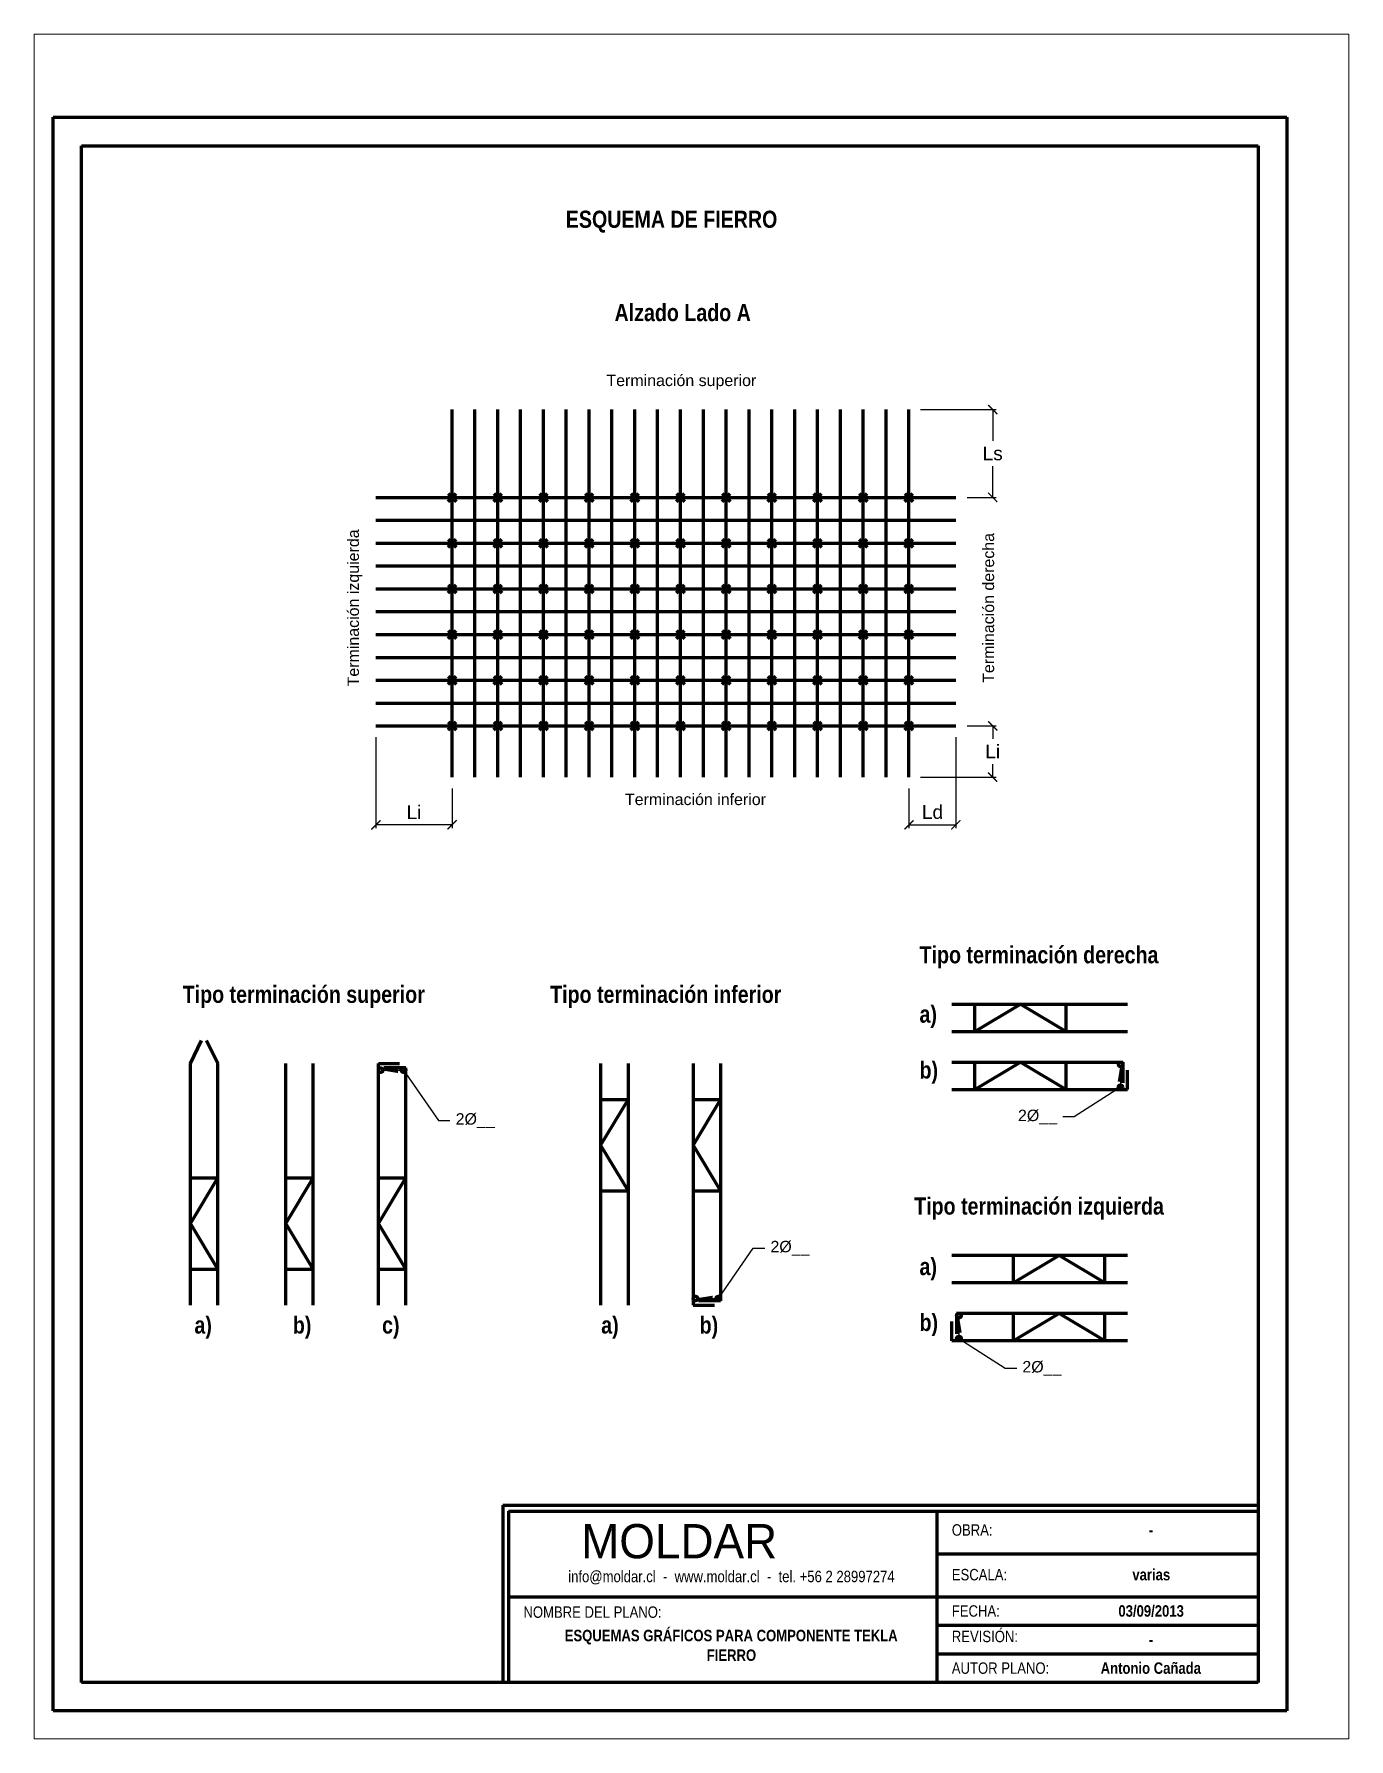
# Paper-space layout '01' of a CAD drawing. Header units: millimetres. Extents: x -7 to 223, y -8 to 290.
# The model-space entities are those that its viewports show. They can reach past a viewport. Long polylines and large blocks are cut down to what shows.
import ezdxf
from ezdxf import colors
from ezdxf.entities.mleader import LeaderData, LeaderLine
from ezdxf.math import Vec2, Vec3

# ---------------------------------------------------------------- set-up
doc = ezdxf.new("R2010")
doc.units = ezdxf.units.MM
doc.header["$MEASUREMENT"] = 0
doc.header["$PDMODE"] = 3
doc.header["$PDSIZE"] = 35
doc.styles.get("Standard").update_dxf_attribs({"font": 'arial.ttf'})
doc.dimstyles.new('Copy of Standard', dxfattribs={"dimtxt": 120, "dimasz": 80, "dimexe": 30, "dimexo": 100, "dimgap": 50, "dimtad": 1, "dimtih": 1, "dimtoh": 1, "dimdec": 0, "dimzin": 0, "dimdsep": 46, "dimtxsty": 'Standard', "dimblk": 'ARCHTICK', "dimcen": 0.09, "dimadec": 0, "dimazin": 0, "dimtfac": 1, "dimtdec": 0, "dimtofl": 0, "dimtmove": 0, "dimatfit": 3, "dimfxl": 1, "dimtolj": 1, "dimtzin": 0, "dimarcsym": 0})

# ---------------------------------------------------------------- blocks, each defined once
blk = doc.blocks.new('Cajetín')
at = {"lineweight": 100}
for p, q in [((-6612, 1550), (-6612, 0)), ((-6612, 1550), (0, 1550)), ((-6562, 1500), (-6562, 0)), ((-6562, 1500), (0, 1500)), ((-2812, 1500), (-2812, 0)), ((-2812, 1125), (0, 1125)), ((-6562, 750), (0, 750)), ((-2812, 500), (0, 500)), ((-2812, 250), (0, 250))]:
    blk.add_line(p, q, dxfattribs=at)
at = {"lineweight": 100, "attachment_point": 1}
for s, width, insert, char_height in [('\\pi634.81;{\\fBlairMdITC TT|b0|i0|c0|p2;MOLDAR}', 3750, (-6562, 1386), 300), ('{\\fArial Narrow|b0|i0|c0|p34;OBRA:}', 686.38, (-2682, 1384), 100), ('\\pi926.62;{\\fArial Narrow|b1|i0|c0|p34;-}', 1884.14, (-1884, 1384), 100), ('\\pi392.05;{\\fArial Narrow|b0|i0|c0|p34;info@moldar.cl  -  www.moldar.cl  -  tel. +56 2 28997274}', 3628.57, (-6432, 977), 100), ('{\\fArial Narrow|b0|i0|c0|p34;ESCALA:}', 686.38, (-2682, 993), 100), ('\\pi392.28;{\\fArial Narrow|b1|i0|c0|p34;varias}', 1109.73, (-1494, 993), 100), ('{\\fArial Narrow|b0|i0|c0|p34;NOMBRE DEL PLANO:}', 3628.57, (-6432, 665), 100), ('{\\fArial Narrow|b0|i0|c0|p34;FECHA:}', 907.81, (-2682, 675), 100), ('\\pi660.21;{\\fArial Narrow|b1|i0|c0|p34;03/09/2013}', 1884.14, (-1884, 675), 100), ('\\pi361.35;{\\fArial Narrow|b1|i0|c0|p34;ESQUEMAS GRÁFICOS PARA COMPONENTE TEKLA}', 3628.57, (-6432, 460), 100), ('{\\fArial Narrow|b0|i0|c0|p34;REVISIÓN:}', 907.81, (-2682, 452), 100), ('\\pi926.62;{\\fArial Narrow|b1|i0|c0|p34;-}', 1884.14, (-1884, 425), 100), ('{\\fArial Narrow|b0|i0|c0|p34;AUTOR PLANO:}', 907.81, (-2682, 175), 100), ('\\pi504.89;{\\fArial Narrow|b1|i0|c0|p34;Antonio Cañada}', 1884.14, (-1884, 175), 100)]:
    blk.add_mtext_dynamic_manual_height_columns(s, width=width, gutter_width=1, heights=[0], dxfattribs=dict(at, insert=insert, char_height=char_height))
blk = doc.blocks.new('_ArchTick')
at = {"color": 0, "linetype": 'ByBlock', "lineweight": 100, "const_width": 0.15}
blk.add_lwpolyline([(-0.5, -0.5), (0.5, 0.5)], dxfattribs=at)
blk = doc.blocks.new('*D10')
at = {"color": 0, "lineweight": -2, "transparency": 16777216}
for p, q in [((158802, 21321), (159465, 21321)), ((159435, 21321), (159435, 21048)), ((159435, 20553), (159435, 20826)), ((159213, 20553), (159465, 20553))]:
    blk.add_line(p, q, dxfattribs=at)
at = {"layer": 'Defpoints', "color": 0, "lineweight": 100, "transparency": 16777216}
for p in [(158702, 21321), (159113, 20553), (159435, 20553)]:
    blk.add_point(p, dxfattribs=at)
at = {"color": 0, "lineweight": -2, "transparency": 16777216, "xscale": 80, "yscale": 80, "zscale": 80}
for p, rotation in [((159435, 21321), 90), ((159435, 20553), 270)]:
    blk.add_blockref('_ArchTick', p, dxfattribs=dict(at, rotation=rotation))
at = {"color": 0, "lineweight": 100, "transparency": 16777216, "insert": (159435, 20937), "char_height": 120, "attachment_point": 5}
blk.add_mtext('\\A1;Ls', dxfattribs=at)
blk = doc.blocks.new('*D11')
at = {"color": 0, "lineweight": -2, "transparency": 16777216}
for p, q in [((159213, 18553), (159465, 18553)), ((159435, 18553), (159435, 18439)), ((159435, 18105), (159435, 18219)), ((158802, 18105), (159465, 18105))]:
    blk.add_line(p, q, dxfattribs=at)
at = {"layer": 'Defpoints', "color": 0, "lineweight": 100, "transparency": 16777216}
for p in [(159113, 18553), (158702, 18105), (159435, 18105)]:
    blk.add_point(p, dxfattribs=at)
at = {"color": 0, "lineweight": -2, "transparency": 16777216, "xscale": 80, "yscale": 80, "zscale": 80}
for p, rotation in [((159435, 18553), 90), ((159435, 18105), 270)]:
    blk.add_blockref('_ArchTick', p, dxfattribs=dict(at, rotation=rotation))
at = {"color": 0, "lineweight": 100, "transparency": 16777216, "insert": (159435, 18329), "char_height": 120, "attachment_point": 5}
blk.add_mtext('\\A1;Li', dxfattribs=at)
blk = doc.blocks.new('*D12')
at = {"color": 0, "lineweight": -2, "transparency": 16777216}
for p, q in [((159113, 18453), (159113, 17657)), ((158702, 18005), (158702, 17657)), ((158702, 17687), (159113, 17687))]:
    blk.add_line(p, q, dxfattribs=at)
at = {"layer": 'Defpoints', "color": 0, "lineweight": 100, "transparency": 16777216}
for p in [(159113, 18553), (158702, 18105), (159113, 17687)]:
    blk.add_point(p, dxfattribs=at)
at = {"color": 0, "lineweight": -2, "transparency": 16777216, "xscale": 80, "yscale": 80, "zscale": 80, "rotation": 180}
blk.add_blockref('_ArchTick', (158702, 17687), dxfattribs=at)
at = {"color": 0, "lineweight": -2, "transparency": 16777216, "xscale": 80, "yscale": 80, "zscale": 80}
blk.add_blockref('_ArchTick', (159113, 17687), dxfattribs=at)
at = {"color": 0, "lineweight": 100, "transparency": 16777216, "insert": (158908, 17798), "char_height": 120, "attachment_point": 5}
blk.add_mtext('\\A1;Ld', dxfattribs=at)
blk = doc.blocks.new('*D13')
at = {"color": 0, "lineweight": -2, "transparency": 16777216}
for p, q in [((154036, 18453), (154036, 17657)), ((154702, 18005), (154702, 17657)), ((154702, 17687), (154036, 17687))]:
    blk.add_line(p, q, dxfattribs=at)
at = {"layer": 'Defpoints', "color": 0, "lineweight": 100, "transparency": 16777216}
for p in [(154036, 18553), (154702, 18105), (154036, 17687)]:
    blk.add_point(p, dxfattribs=at)
at = {"color": 0, "lineweight": -2, "transparency": 16777216, "xscale": 80, "yscale": 80, "zscale": 80, "rotation": 180}
blk.add_blockref('_ArchTick', (154036, 17687), dxfattribs=at)
at = {"color": 0, "lineweight": -2, "transparency": 16777216, "xscale": 80, "yscale": 80, "zscale": 80}
blk.add_blockref('_ArchTick', (154702, 17687), dxfattribs=at)
at = {"color": 0, "lineweight": 100, "transparency": 16777216, "insert": (154369, 17797), "char_height": 120, "attachment_point": 5}
blk.add_mtext('\\A1;Li', dxfattribs=at)

msp = doc.modelspace()

# ---------------------------------------------------------------- hatches: boundary and pattern name
at = {"lineweight": 100}
h = msp.add_hatch(color=256, dxfattribs=at)
h.dxf.hatch_style = 1
h.paths.add_polyline_path([(154057.9, 15538.9, 1), (154097.9, 15538.9, 1)])
h.paths.add_polyline_path([(154297.9, 15538.9, 1), (154257.9, 15538.9, 1)])
h = msp.add_hatch(color=256, dxfattribs=at)
h.dxf.hatch_style = 1
h.paths.add_polyline_path([(160534, 15589.9, 1), (160574, 15589.9, 1)])
h.paths.add_polyline_path([(160574, 15389.9, 1), (160534, 15389.9, 1)])
h = msp.add_hatch(color=256, dxfattribs=at)
h.dxf.hatch_style = 1
h.paths.add_polyline_path([(156813.7, 13540.8, -1), (156853.7, 13540.8, -1)])
h.paths.add_polyline_path([(157053.7, 13540.8, -1), (157013.7, 13540.8, -1)])
h = msp.add_hatch(color=256, dxfattribs=at)
h.dxf.hatch_style = 1
h.paths.add_polyline_path([(159159.4, 13390.1, -1), (159119.4, 13390.1, -1)])
h.paths.add_polyline_path([(159119.4, 13190.1, -1), (159159.4, 13190.1, -1)])

# ---------------------------------------------------------------- linework, layer by layer
for p, q in [((151209.4, 9930.5), (151209.4, 23880.5)), ((151209.4, 23880.5), (162009.4, 23880.5)), ((162009.4, 23880.5), (162009.4, 9930.5)), ((151459.4, 10180.5), (151459.4, 23630.5)), ((151459.4, 23630.5), (161759.4, 23630.5)), ((161759.4, 23630.5), (161759.4, 10180.5)), ((159077.6, 16116.5), (160615.9, 16116.5)), ((159277.6, 15876.5), (159677.6, 16116.5)), ((159277.6, 15876.5), (159277.6, 16116.5)), ((159677.6, 16116.5), (160077.6, 15876.5)), ((160077.6, 15876.5), (160077.6, 16116.5)), ((159077.6, 15876.5), (160615.9, 15876.5)), ((152411.5, 15597.7), (152509.5, 15797.7)), ((152651.5, 15597.7), (152553.5, 15797.7)), ((152411.5, 13481.9), (152411.5, 15597.7)), ((152651.5, 13481.9), (152651.5, 15597.7)), ((153247.7, 13481.9), (153247.7, 15597.7)), ((153487.7, 13481.9), (153487.7, 15597.7)), ((154057.9, 13481.9), (154057.9, 15597.7)), ((154057.9, 15597.7), (154242.8, 15597.7)), ((154297.9, 15558.9), (154105, 15558.9)), ((154297.9, 13481.9), (154297.9, 15558.9)), ((156003.4, 15597.7), (156003.4, 13481.9)), ((156243.4, 15597.7), (156243.4, 13481.9)), ((156813.7, 15597.7), (156813.7, 13481.9)), ((157053.7, 15597.7), (157053.7, 13520.8)), ((159077.6, 15609.9), (160574, 15609.9)), ((159277.6, 15369.9), (159677.6, 15609.9)), ((159277.6, 15369.9), (159277.6, 15609.9)), ((159677.6, 15609.9), (160077.6, 15369.9)), ((160077.6, 15369.9), (160077.6, 15609.9)), ((160574, 15609.9), (160574, 15429.8)), ((160615.9, 15369.9), (160615.9, 15538.7)), ((156003.4, 15281.9), (156243.4, 15281.9)), ((156243.4, 15281.9), (156003.4, 14881.9)), ((156813.7, 15281.9), (157053.7, 15281.9)), ((157053.7, 15281.9), (156813.7, 14881.9)), ((159077.6, 15369.9), (160615.9, 15369.9)), ((156003.4, 14881.9), (156243.4, 14481.9)), ((156813.7, 14881.9), (157053.7, 14481.9)), ((152411.5, 14597.7), (152651.5, 14597.7)), ((152411.5, 14197.7), (152651.5, 14597.7)), ((153247.7, 14597.7), (153487.7, 14597.7)), ((153247.7, 14197.7), (153487.7, 14597.7)), ((154057.9, 14597.7), (154297.9, 14597.7)), ((154057.9, 14197.7), (154297.9, 14597.7)), ((156003.4, 14481.9), (156243.4, 14481.9)), ((156813.7, 14481.9), (157053.7, 14481.9)), ((152651.5, 13797.7), (152411.5, 14197.7)), ((153487.7, 13797.7), (153247.7, 14197.7)), ((154297.9, 13797.7), (154057.9, 14197.7)), ((160615.9, 13916.7), (159077.6, 13916.7)), ((160015.9, 13916.7), (159615.9, 13676.7)), ((159615.9, 13676.7), (159615.9, 13916.7)), ((160415.9, 13676.7), (160015.9, 13916.7)), ((160415.9, 13676.7), (160415.9, 13916.7)), ((152411.5, 13797.7), (152651.5, 13797.7)), ((153247.7, 13797.7), (153487.7, 13797.7)), ((154057.9, 13797.7), (154297.9, 13797.7)), ((160615.9, 13676.7), (159077.6, 13676.7)), ((156813.7, 13481.9), (156998.6, 13481.9)), ((157053.7, 13520.8), (156860.7, 13520.8)), ((159077.6, 13170.1), (159077.6, 13338.9)), ((160615.9, 13410.1), (159119.4, 13410.1)), ((159119.4, 13410.1), (159119.4, 13230)), ((160015.9, 13410.1), (159615.9, 13170.1)), ((159615.9, 13170.1), (159615.9, 13410.1)), ((160415.9, 13170.1), (160015.9, 13410.1)), ((160415.9, 13170.1), (160415.9, 13410.1)), ((160615.9, 13170.1), (159077.6, 13170.1)), ((161759.4, 10180.5), (151459.4, 10180.5)), ((162009.4, 9930.5), (151209.4, 9930.5))]:
    msp.add_line(p, q, dxfattribs=at)
at = {"color": 1, "lineweight": 100}
for p, q in [((154702.3, 18104.5), (154702.3, 21321.2)), ((155102.3, 18104.5), (155102.3, 21321.2)), ((155502.3, 18104.5), (155502.3, 21321.2)), ((155902.3, 18104.5), (155902.3, 21321.2)), ((156302.3, 18104.5), (156302.3, 21321.2)), ((156702.3, 18104.5), (156702.3, 21321.2)), ((157102.3, 18104.5), (157102.3, 21321.2)), ((157502.3, 18104.5), (157502.3, 21321.2)), ((157902.3, 18104.5), (157902.3, 21321.2)), ((158302.3, 18104.5), (158302.3, 21321.2)), ((158702.3, 18104.5), (158702.3, 21321.2)), ((154036.2, 20552.7), (159113, 20552.7)), ((154036.2, 18552.7), (159113, 18552.7))]:
    msp.add_line(p, q, dxfattribs=at)
at = {"color": 4, "lineweight": 100}
for p, q in [((154902.3, 18104.5), (154902.3, 21321.2)), ((155302.3, 18104.5), (155302.3, 21321.2)), ((155702.3, 18104.5), (155702.3, 21321.2)), ((156102.3, 18104.5), (156102.3, 21321.2)), ((156502.3, 18104.5), (156502.3, 21321.2)), ((156902.3, 18104.5), (156902.3, 21321.2)), ((157302.3, 18104.5), (157302.3, 21321.2)), ((157702.3, 18104.5), (157702.3, 21321.2)), ((158102.3, 18104.5), (158102.3, 21321.2)), ((158502.3, 18104.5), (158502.3, 21321.2)), ((154036.2, 20352.7), (159113, 20352.7)), ((154036.2, 20152.7), (159113, 20152.7)), ((154036.2, 19952.7), (159113, 19952.7)), ((154036.2, 19752.7), (159113, 19752.7)), ((154036.2, 19552.7), (159113, 19552.7)), ((154036.2, 19352.7), (159113, 19352.7)), ((154036.2, 19152.7), (159113, 19152.7)), ((154036.2, 18952.7), (159113, 18952.7)), ((154036.2, 18752.7), (159113, 18752.7))]:
    msp.add_line(p, q, dxfattribs=at)
at = {"lineweight": 100}
for centre in [(154077.9, 15538.9), (154277.9, 15538.9), (160554, 15589.9), (160554, 15389.9), (156833.7, 13540.8), (157033.7, 13540.8), (159139.4, 13390.1), (159139.4, 13190.1)]:
    msp.add_circle(centre, 20, dxfattribs=at)
for p in [(154702.3, 20552.7), (155102.3, 20552.7), (155502.3, 20552.7), (155902.3, 20552.7), (156302.3, 20552.7), (156702.3, 20552.7), (157102.3, 20552.7), (157502.3, 20552.7), (157902.3, 20552.7), (158302.3, 20552.7), (158702.3, 20552.7), (154702.3, 20152.7), (155102.3, 20152.7), (155502.3, 20152.7), (155902.3, 20152.7), (156302.3, 20152.7), (156702.3, 20152.7), (157102.3, 20152.7), (157502.3, 20152.7), (157902.3, 20152.7), (158302.3, 20152.7), (158702.3, 20152.7), (154702.3, 19752.7), (155102.3, 19752.7), (155502.3, 19752.7), (155902.3, 19752.7), (156302.3, 19752.7), (156702.3, 19752.7), (157102.3, 19752.7), (157502.3, 19752.7), (157902.3, 19752.7), (158302.3, 19752.7), (158702.3, 19752.7), (154702.3, 19352.7), (155102.3, 19352.7), (155502.3, 19352.7), (155902.3, 19352.7), (156302.3, 19352.7), (156702.3, 19352.7), (157102.3, 19352.7), (157502.3, 19352.7), (157902.3, 19352.7), (158302.3, 19352.7), (158702.3, 19352.7), (154702.3, 18952.7), (155102.3, 18952.7), (155502.3, 18952.7), (155902.3, 18952.7), (156302.3, 18952.7), (156702.3, 18952.7), (157102.3, 18952.7), (157502.3, 18952.7), (157902.3, 18952.7), (158302.3, 18952.7), (158702.3, 18952.7), (154702.3, 18552.7), (155102.3, 18552.7), (155502.3, 18552.7), (155902.3, 18552.7), (156302.3, 18552.7), (156702.3, 18552.7), (157102.3, 18552.7), (157502.3, 18552.7), (157902.3, 18552.7), (158302.3, 18552.7), (158702.3, 18552.7)]:
    msp.add_point(p, dxfattribs=at)

# ---------------------------------------------------------------- block references
msp.add_blockref('Cajetín', (161759.4, 10180.5), dxfattribs=at)

# ---------------------------------------------------------------- texts
for s, width, insert, char_height, attachment_point in [('\\pi784.77;{\\fArial Narrow|b1|i0|c0|p34;ESQUEMA DE FIERRO}', 3401.98, (154913.5, 23062.5), 150, 1), ('\\pi1104.6;{\\fArial Narrow|b1|i0|c0|p34;Alzado Lado A}', 3401.98, (155020.2, 22245.4), 150, 1), ('\\pi325.14,t1225.1;Terminación superior', 1961.062, (155728.6, 21496.9), 100, 7), ('\\pi363.99,t1264;Terminación inferior', 1961.062, (155852.3, 17858.2), 100, 7), ('\\pi660.1;{\\fArial Narrow|b1|i0|c0|p34;Tipo terminación derecha}', 3401.98, (158135.2, 16624.5), 150, 1), ('\\pi641.83;{\\fArial Narrow|b1|i0|c0|p34;Tipo terminación superior}', 3401.98, (151702.7, 16278.2), 150, 1), ('\\pi689.62;{\\fArial Narrow|b1|i0|c0|p34;Tipo terminación inferior}', 3401.98, (154871.4, 16278.2), 150, 1), ('{\\fArial Narrow|b1|i0|c0|p34;a)}', 285.488, (158794.5, 16104.8), 150, 1), ('{\\fArial Narrow|b1|i0|c0|p34;b)}', 285.488, (158794.5, 15615.7), 150, 1), ('\\pi612.42;{\\fArial Narrow|b1|i0|c0|p34;Tipo terminación izquierda}', 3401.98, (158135.2, 14424.8), 150, 1), ('{\\fArial Narrow|b1|i0|c0|p34;a)}', 285.488, (158794.5, 13895.2), 150, 1), ('{\\fArial Narrow|b1|i0|c0|p34;a)}', 285.488, (152447.4, 13383.4), 150, 1), ('{\\fArial Narrow|b1|i0|c0|p34;b)}', 285.488, (153308.7, 13383.4), 150, 1), ('{\\fArial Narrow|b1|i0|c0|p34;c)}', 285.488, (154089.9, 13383.4), 150, 1), ('{\\fArial Narrow|b1|i0|c0|p34;a)}', 285.488, (156008.3, 13383.4), 150, 1), ('{\\fArial Narrow|b1|i0|c0|p34;b)}', 285.488, (156869.7, 13383.4), 150, 1), ('{\\fArial Narrow|b1|i0|c0|p34;b)}', 285.488, (158794.5, 13406.2), 150, 1), ('\\pi1604.5;{\\fArial Narrow|b1|i0|c0|p34;FIERRO}', 3628.574, (155327.2, 10468.6), 100, 1)]:
    msp.add_mtext_dynamic_manual_height_columns(s, width=width, gutter_width=1, heights=[0], dxfattribs=dict(at, insert=insert, char_height=char_height, attachment_point=attachment_point))
at = {"lineweight": 100, "char_height": 100, "attachment_point": 7, "rotation": 90}
for s, insert in [('\\pi297.96,t1198;Terminación izquierda', (153917.4, 18600.5)), ('\\pi329,t1229;Terminación derecha', (159449, 18600.5))]:
    msp.add_mtext_dynamic_manual_height_columns(s, width=1961.062, gutter_width=1, heights=[0], dxfattribs=dict(at, insert=insert))

# ---------------------------------------------------------------- dimensions: what is measured, and where the dimension line sits
at = {"lineweight": 100}
for base, p1, p2, text, picture, middle in [((159435.5, 20552.7), (158702.3, 21321.2), (159113, 20552.7), 'Ls', '*D10', (159435.5, 20937)), ((159435.5, 18104.5), (159113, 18552.7), (158702.3, 18104.5), 'Li', '*D11', (159435.5, 18328.6))]:
    dim = msp.add_linear_dim(base=base, p1=p1, p2=p2, angle=90, text=text, dimstyle='Copy of Standard', dxfattribs=at)
    dim.commit()
    dim.dimension.update_dxf_attribs({"geometry": picture, "text_midpoint": middle})
for base, p1, p2, text, picture, middle in [((154036.2, 17687.3), (154702.3, 18104.5), (154036.2, 18552.7), 'Li', '*D13', (154369.3, 17797.3)), ((159113, 17687.3), (158702.3, 18104.5), (159113, 18552.7), 'Ld', '*D12', (158907.7, 17798.2))]:
    dim = msp.add_linear_dim(base=base, p1=p1, p2=p2, text=text, dimstyle='Copy of Standard', dxfattribs=at)
    dim.commit()
    dim.dimension.update_dxf_attribs({"geometry": picture, "text_midpoint": middle})

# ---------------------------------------------------------------- leaders
at = {"color": 4, "lineweight": 100}
ml = msp.add_multileader_mtext('Standard', dxfattribs=at)
ml.set_content('2%%C__', color=4)
ml.set_leader_properties()
ml.build(insert=Vec2(0, 0))
ml.multileader.update_dxf_attribs({"dogleg_length": 100, "arrow_head_size": 150})
ctx = ml.context
ctx.base_point, ctx.char_height, ctx.arrow_head_size, ctx.landing_gap_size, ctx.plane_origin = Vec3(154684.1, 15098.5), 100, 150, 50, Vec3(154077.9, 15538.9)
notes = []
notes.append((ctx, [(0, (1, 1, 0), (154584.1, 15098.5), (1, 0), 100, [(1, [(154077.9, 15538.9), (154277.9, 15538.9)], 0, [])])]))
ctx.mtext.insert, ctx.mtext.flow_direction = Vec3(154734.1, 15162.4), 5
at = {"lineweight": 100}
ml = msp.add_multileader_mtext('Standard', dxfattribs=at)
ml.set_content('2%%C__', color=256)
ml.set_leader_properties()
ml.build(insert=Vec2(0, 0))
ml.multileader.update_dxf_attribs({"dogleg_length": 100, "arrow_head_size": 150})
ctx = ml.context
ctx.base_point, ctx.char_height, ctx.arrow_head_size, ctx.landing_gap_size, ctx.plane_origin = Vec3(159609.2, 15129.5), 100, 150, 50, Vec3(160354, 15389.9)
ctx.text_align_type = 2
notes.append((ctx, [(1, (1, 1, 0), (160148.4, 15129.5), (-1, 0), 100, [(1, [(160554, 15589.9), (160554, 15389.9)], 0, [])])]))
ctx.mtext.insert, ctx.mtext.alignment, ctx.mtext.flow_direction = Vec3(159998.4, 15193.4), 3, 5
at = {"color": 4, "lineweight": 100}
ml = msp.add_multileader_mtext('Standard', dxfattribs=at)
ml.set_content('2%%C__', color=4)
ml.set_leader_properties()
ml.build(insert=Vec2(0, 0))
ml.multileader.update_dxf_attribs({"dogleg_length": 100, "arrow_head_size": 150})
ctx = ml.context
ctx.base_point, ctx.char_height, ctx.arrow_head_size, ctx.landing_gap_size, ctx.plane_origin = Vec3(157439.8, 13981.2), 100, 150, 50, Vec3(156833.7, 13540.8)
notes.append((ctx, [(0, (1, 1, 0), (157339.8, 13981.2), (1, 0), 100, [(1, [(156833.7, 13540.8), (157033.7, 13540.8)], 0, [])])]))
ctx.mtext.insert, ctx.mtext.flow_direction = Vec3(157489.8, 14045.1), 5
at = {"lineweight": 100}
ml = msp.add_multileader_mtext('Standard', dxfattribs=at)
ml.set_content('2%%C__', color=256)
ml.set_leader_properties()
ml.build(insert=Vec2(0, 0))
ml.multileader.update_dxf_attribs({"dogleg_length": 100, "arrow_head_size": 150})
ctx = ml.context
ctx.base_point, ctx.char_height, ctx.arrow_head_size, ctx.landing_gap_size, ctx.plane_origin = Vec3(159645.1, 12929.7), 100, 150, 50, Vec3(159339.4, 13190.1)
notes.append((ctx, [(1, (1, 1, 0), (159545.1, 12929.7), (1, 0), 100, [(1, [(159139.4, 13390.1), (159139.4, 13190.1)], 0, [])])]))
ctx.mtext.insert, ctx.mtext.flow_direction = Vec3(159695.1, 12993.6), 5
for ctx, leaders in notes:
    for number, flags, end, landing, length, lines in leaders:
        leader = LeaderData()
        leader.index, (leader.has_last_leader_line, leader.has_dogleg_vector, leader.attachment_direction) = number, flags
        leader.last_leader_point, leader.dogleg_vector, leader.dogleg_length = Vec3(end), Vec3(landing), length
        for number, points, colour, breaks in lines:
            line = LeaderLine()
            line.index, line.vertices, line.color, line.breaks = number, Vec3.list(points), colors.encode_raw_color(colour), breaks
            leader.lines.append(line)
        ctx.leaders.append(leader)

psp = doc.layouts.new('01')

# ---------------------------------------------------------------- viewports
at = {"layer": '0', "lineweight": 100}
psp.add_viewport(center=(107.88, 140.74), size=(230.2, 298.447), view_center_point=(156798.34, 17146.69), view_height=14922.368, dxfattribs=at)

doc.saveas('drawing.dxf')
